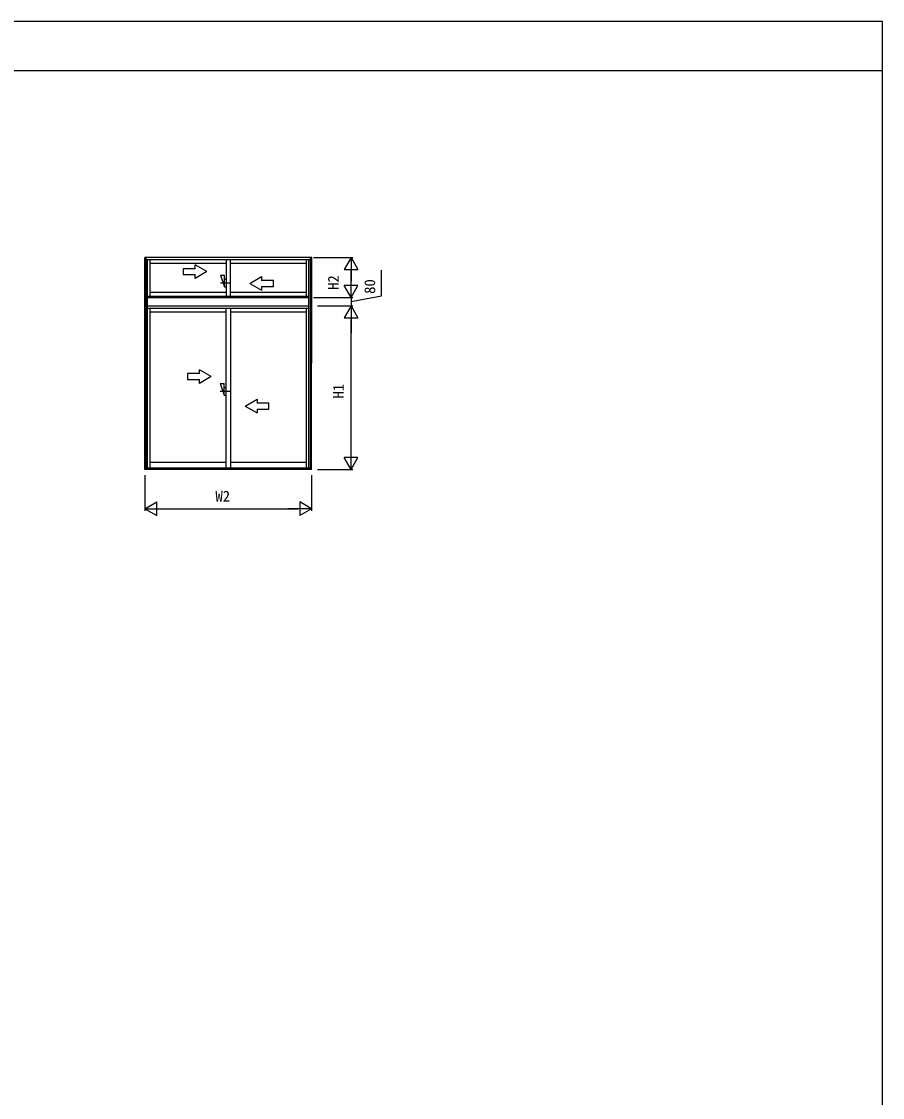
# Model space of a CAD drawing. Units: millimetres, scale not verified. Extents: x -438 to 438, y -681 to 679.
# Drawn here: x 0 to 438, y 97 to 644 of the extents above; entities that cross this region are included whole.
import ezdxf
from ezdxf.enums import TextEntityAlignment as Align

# ---------------------------------------------------------------- set-up
doc = ezdxf.new("R2010")
doc.units = ezdxf.units.MM
doc.header["$LTSCALE"] = 4
for name, color, linetype in [('0-5_YKK_A1', 4, 'Continuous'), ('0-6_YKK_D', 6, 'Continuous'), ('0-7_YKK_ZWAK', 7, 'Continuous')]:
    doc.layers.add(name, color=color, linetype=linetype)
doc.styles.add('ＭＳ ゴシック', font='')
doc.styles.get('ＭＳ ゴシック').set_extended_font_data('MS Gothic')

msp = doc.modelspace()

# ---------------------------------------------------------------- linework, layer by layer
at = {"layer": '0-5_YKK_A1'}
for p, q in [((147.7, 524), (62.9, 524)), ((62.9, 416.3), (62.9, 524)), ((63.575, 416.3), (63.575, 524)), ((147.025, 522.83), (63.575, 522.83)), ((64.267, 416.985), (64.267, 522.83)), ((65.525, 504.43), (65.525, 522.83)), ((104.388, 520.98), (65.525, 520.98)), ((94.388, 516.85), (88.388, 520.314)), ((88.388, 518.35), (88.388, 520.314)), ((104.388, 504.43), (104.388, 522.83)), ((106.213, 522.83), (106.213, 504.43)), ((145.075, 520.98), (106.213, 520.98)), ((145.075, 504.429), (145.075, 522.829)), ((146.331, 416.984), (146.333, 522.829)), ((147.023, 416.299), (147.025, 523.999)), ((147.698, 416.299), (147.7, 523.999)), ((88.388, 518.35), (82.388, 518.35)), ((82.388, 518.35), (82.388, 515.35)), ((82.388, 515.35), (88.388, 515.35)), ((94.388, 516.85), (88.388, 513.386)), ((88.388, 513.386), (88.388, 515.35)), ((101.387, 515.1), (103.387, 515.1)), ((101.387, 511.1), (106.387, 511.1)), ((103.387, 513.1), (104.387, 513.1)), ((103.387, 509.1), (104.387, 509.1)), ((116.213, 510.85), (122.212, 507.386)), ((122.213, 509.35), (122.212, 507.386)), ((128.213, 512.35), (122.213, 512.35)), ((122.213, 509.35), (128.213, 509.35)), ((128.213, 509.35), (128.213, 512.35)), ((64.267, 504.43), (146.333, 504.43)), ((64.267, 503.73), (146.333, 503.73)), ((65.525, 506.355), (104.388, 506.355)), ((106.213, 506.355), (145.075, 506.355)), ((64.267, 499.48), (146.333, 499.48)), ((64.267, 498.28), (146.332, 498.28)), ((65.525, 416.985), (65.525, 498.28)), ((104.138, 498.28), (104.138, 416.985)), ((106.463, 498.28), (106.463, 416.985)), ((145.073, 416.984), (145.075, 498.279)), ((65.525, 496.43), (104.138, 496.43)), ((106.463, 496.43), (145.075, 496.43)), ((84.638, 465), (84.638, 462)), ((90.638, 465), (84.638, 465)), ((90.638, 465), (90.638, 466.964)), ((96.638, 463.5), (90.638, 466.964)), ((84.638, 462), (90.638, 462)), ((96.638, 463.5), (90.638, 460.036)), ((90.638, 460.036), (90.638, 462)), ((101.137, 460), (103.137, 454)), ((101.137, 460), (103.137, 460)), ((103.137, 454), (103.137, 460)), ((101.137, 456), (106.137, 456)), ((103.137, 458), (104.137, 458)), ((103.137, 454), (104.137, 454)), ((113.963, 448.5), (119.963, 451.964)), ((119.963, 451.964), (119.963, 450)), ((125.963, 450), (119.963, 450)), ((125.962, 447), (125.963, 450)), ((113.963, 448.5), (119.962, 445.036)), ((119.962, 447), (119.962, 445.036)), ((119.962, 447), (125.962, 447)), ((147.698, 416.3), (62.9, 416.3)), ((147.023, 416.985), (63.575, 416.985)), ((104.138, 419.76), (65.525, 419.76)), ((145.073, 419.76), (106.463, 419.76))]:
    msp.add_line(p, q, dxfattribs=at)
for points in [[(101.387, 515.1), (103.387, 509.1), (103.387, 515.1)], [(116.213, 510.85), (122.213, 514.314), (122.213, 512.35)]]:
    msp.add_lwpolyline(points, dxfattribs=at)
at = {"layer": '0-6_YKK_D'}
for p, q in [((148.7, 523.999), (168.698, 523.999)), ((167.698, 523.999), (164.198, 517.937)), ((167.698, 523.999), (171.198, 517.937)), ((167.698, 523.999), (167.698, 511.875)), ((164.198, 517.937), (171.198, 517.937)), ((167.698, 510.73), (167.698, 517.73)), ((167.698, 510.73), (167.698, 516.999)), ((167.698, 503.73), (167.698, 515.855)), ((167.698, 503.73), (167.698, 515.855)), ((167.698, 503.73), (164.198, 509.792)), ((171.198, 509.792), (164.198, 509.792)), ((167.698, 503.73), (164.198, 509.792)), ((171.198, 509.792), (164.198, 509.792)), ((167.698, 503.73), (171.198, 509.792)), ((167.698, 503.73), (171.198, 509.792)), ((148.7, 503.73), (168.698, 503.73)), ((149.7, 503.73), (168.698, 503.73)), ((167.698, 503.73), (167.698, 499.48)), ((167.698, 503.73), (167.698, 499.48)), ((150.7, 499.48), (168.698, 499.48)), ((151.7, 499.48), (168.698, 499.48)), ((167.698, 499.48), (164.198, 493.418)), ((167.698, 499.48), (164.198, 493.418)), ((167.698, 499.48), (171.198, 493.418)), ((167.698, 499.48), (167.698, 487.356)), ((167.698, 499.48), (171.198, 493.418)), ((167.698, 499.48), (167.698, 487.356)), ((164.198, 493.418), (171.198, 493.418)), ((164.198, 493.418), (171.198, 493.418)), ((167.698, 423.3), (167.698, 492.48)), ((167.698, 492.48), (167.698, 485.48)), ((167.698, 416.3), (167.698, 428.424)), ((167.698, 416.3), (164.198, 422.362)), ((171.198, 422.362), (164.198, 422.362)), ((167.698, 416.3), (171.198, 422.362)), ((150.698, 416.3), (168.698, 416.3)), ((62.9, 413.3), (62.9, 395.3)), ((147.698, 413.3), (147.698, 395.3)), ((62.9, 396.3), (68.962, 399.8)), ((68.962, 392.8), (68.962, 399.8)), ((147.698, 396.3), (141.636, 399.8)), ((141.636, 399.8), (141.636, 392.8)), ((62.9, 396.3), (68.962, 392.8)), ((62.9, 396.3), (75.024, 396.3)), ((69.9, 396.3), (140.698, 396.3)), ((147.698, 396.3), (135.574, 396.3)), ((147.698, 396.3), (141.636, 392.8))]:
    msp.add_line(p, q, dxfattribs=at)
msp.add_lwpolyline([(167.698, 501.605), (183.127, 504.531), (183.127, 517.545)], dxfattribs=at)
at = {"layer": '0-7_YKK_ZWAK'}
for p, q in [((437.9, 644), (-437.1, 644)), ((437.9, 619), (-437.1, 619))]:
    msp.add_line(p, q, dxfattribs=at)
msp.add_lwpolyline([(-437.1, -681), (437.9, -681), (437.9, 644)], dxfattribs=at)

# ---------------------------------------------------------------- texts
at = {"layer": '0-6_YKK_D', "style": 'ＭＳ ゴシック'}
for s, p in [('H2', (163.131, 507.537)), ('80', (181.627, 505.519)), ('H1', (165.698, 452.308))]:
    msp.add_text(s, height=5.499, rotation=90, dxfattribs=at).set_placement(p, align=Align.BOTTOM_LEFT)
msp.add_text('W2', height=5.499, dxfattribs=at).set_placement((98.758, 398.3), align=Align.BOTTOM_LEFT)

doc.saveas('drawing.dxf')
